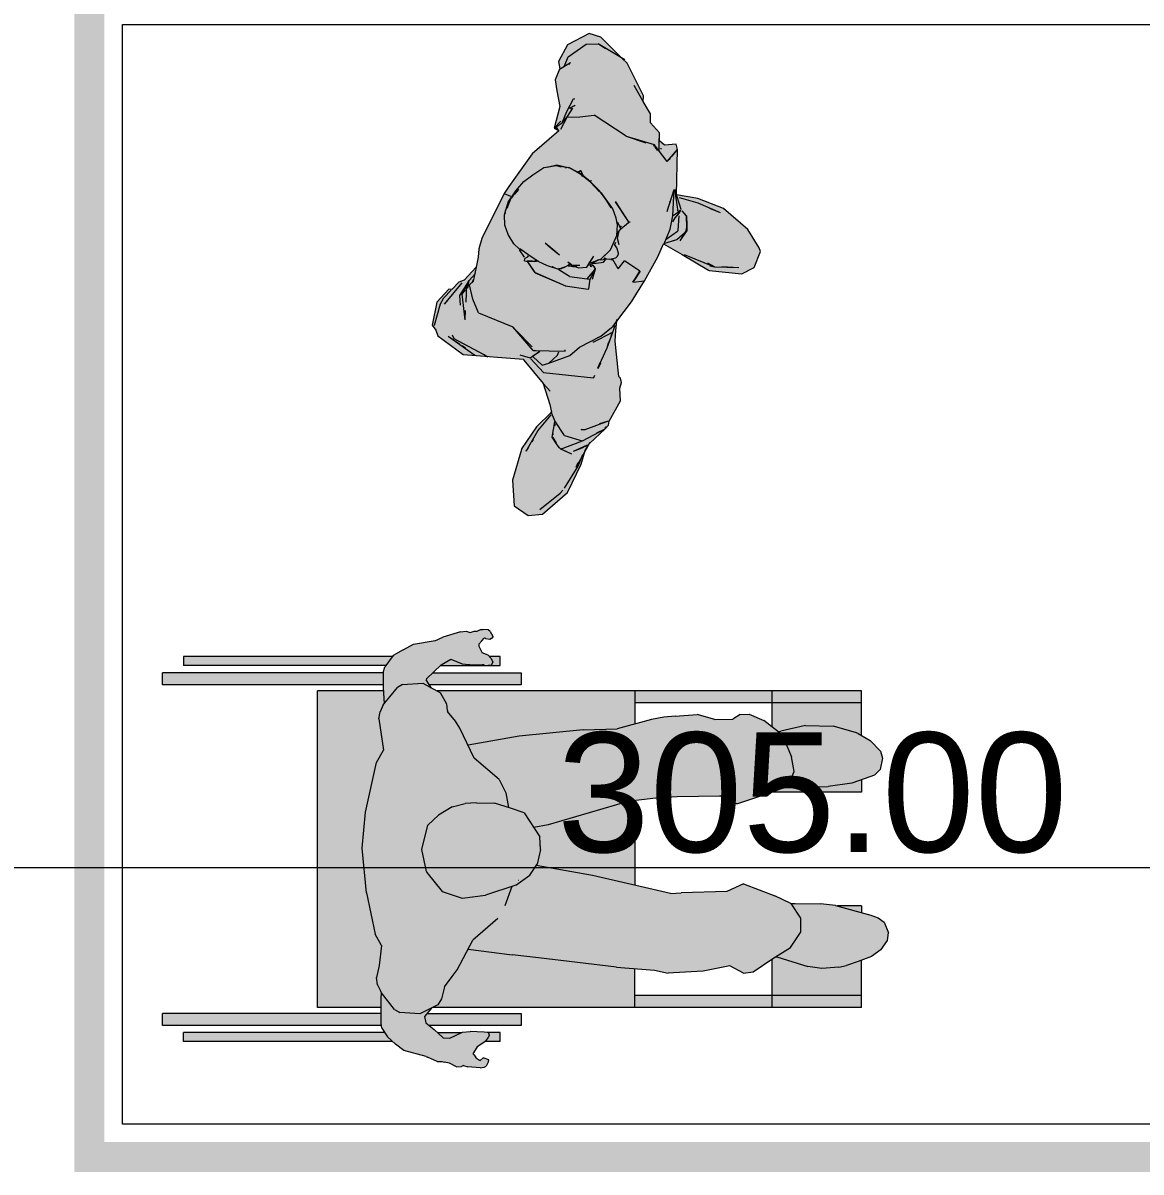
# Model space of a CAD drawing. Header units: millimetres. Extents: x 5493291 to 5652041, y -5155064 to -5098765.
# Drawn here: x 5557319 to 5559189, y -5117941 to -5116019 of the extents above; entities that cross this region are included whole.
import ezdxf

# ---------------------------------------------------------------- set-up
doc = ezdxf.new("R2010")
doc.units = ezdxf.units.MM
doc.header["$MEASUREMENT"] = 0
doc.layers.add('Drawing & Figure_Pen_No__1', color=7, linetype='Continuous', lineweight=13)
doc.layers.add('Drawing & Figure_Pen_No__62', color=7, linetype='Continuous', lineweight=13, true_color=0xaaaaaa)
doc.styles.add('GENERATED_STYLE_2', font='arial.ttf')

msp = doc.modelspace()

# ---------------------------------------------------------------- hatches: boundary and pattern name
at = {"layer": 'Drawing & Figure_Pen_No__1', "linetype": 'Continuous', "lineweight": 0, "true_color": 0x000000}
msp.add_hatch(color=18, dxfattribs=at).paths.add_polyline_path([(5557404.6, -5117941.4), (5559855, -5117941.4), (5559855, -5117741.4), (5559804.5, -5117741.4), (5559804.5, -5117891.4), (5557454.5, -5117891.4), (5557454.5, -5115991.3), (5559804.5, -5115991.3), (5559804.5, -5116141.3), (5559855, -5116141.3), (5559855, -5115941.3), (5557404.6, -5115941.3)])
at = {"layer": 'Drawing & Figure_Pen_No__1', "linetype": 'Continuous', "lineweight": 0, "true_color": 0xffffff}
for points in [[(5558156.1, -5116581.7), (5558156.7, -5116583.2), (5558188.7, -5116622.2), (5558200, -5116657.2), (5558203, -5116669.8), (5558177.5, -5116694.3), (5558152.5, -5116731.5), (5558152.5, -5116732.2), (5558137.7, -5116784), (5558140.6, -5116826.7), (5558163.8, -5116842.8), (5558187.6, -5116840.4), (5558229.7, -5116804.5), (5558252.3, -5116757.2), (5558259.4, -5116734.2), (5558266.6, -5116722.5), (5558292.7, -5116697.9), (5558298, -5116691.7), (5558299.2, -5116685.3), (5558318.2, -5116651.1), (5558317, -5116630), (5558320, -5116620.4), (5558318.2, -5116613.3), (5558315.3, -5116610.4), (5558311.7, -5116573.1), (5558309.3, -5116551), (5558310.5, -5116533.2), (5558312.3, -5116517.9), (5558312.3, -5116517.7), (5558336.7, -5116485.6), (5558358.6, -5116450.5), (5558380.6, -5116410.3), (5558390.1, -5116388.2), (5558421.6, -5116406.4), (5558465.6, -5116432.3), (5558466.7, -5116432.8), (5558521.4, -5116438.8), (5558542.2, -5116427.7), (5558552.3, -5116401.2), (5558550.5, -5116395.2), (5558531.5, -5116364.2), (5558490.5, -5116329.5), (5558447.7, -5116312.4), (5558412.1, -5116306.2), (5558413.9, -5116230.7), (5558411.5, -5116221.8), (5558391.9, -5116223), (5558383.6, -5116216.2), (5558383.6, -5116202.8), (5558368.7, -5116185.7), (5558368.7, -5116171), (5558356.3, -5116150), (5558356.8, -5116140.6), (5558329.5, -5116086.3), (5558321.2, -5116078.2), (5558285.6, -5116042.3), (5558266, -5116036.2), (5558229.7, -5116055.6), (5558214.3, -5116083.1), (5558216.7, -5116095.8), (5558216.1, -5116096), (5558208.9, -5116113.9), (5558211.9, -5116132.3), (5558216.7, -5116158.6), (5558207.2, -5116195), (5558214.9, -5116199.4), (5558170.3, -5116238.1), (5558131.7, -5116292.4), (5558123.4, -5116304.2), (5558086, -5116379.7), (5558081.2, -5116396.8), (5558080, -5116410.4), (5558076.5, -5116427.6), (5558056.9, -5116449.4), (5558048, -5116452.4), (5558036.1, -5116464.5), (5558031.3, -5116464.3), (5558011.1, -5116486.2), (5558003.4, -5116524.2), (5558009.3, -5116532.9), (5558012.9, -5116542.4), (5558055.1, -5116573.4), (5558055.1, -5116573.5), (5558156.1, -5116581.6)], [(5558062.8, -5117765.6), (5558083.6, -5117767.3), (5558090.1, -5117766.2), (5558093.7, -5117764.1), (5558097.3, -5117756.4), (5558097.9, -5117753.9), (5558088.4, -5117750.5), (5558083.6, -5117754.8), (5558082.4, -5117754.4), (5558077.1, -5117750.8), (5558074.1, -5117745.6), (5558072.3, -5117744.5), (5558072.3, -5117742.1), (5558078.3, -5117731.9), (5558093.1, -5117722.3), (5558096.7, -5117716.9), (5558098.5, -5117712.3), (5558097.3, -5117708.5), (5558095.5, -5117707.7), (5558090.1, -5117707.5), (5558067, -5117706.2), (5558053.9, -5117707.3), (5558032.5, -5117717.2), (5558021.8, -5117716.7), (5558006.4, -5117703.1), (5557992.7, -5117691.6), (5557990.3, -5117681.3), (5558002.2, -5117667), (5558012.9, -5117661.4), (5558018.9, -5117651.5), (5558023.6, -5117631.6), (5558036.7, -5117614), (5558045, -5117603), (5558063.4, -5117568.6), (5558137.1, -5117577.9), (5558181, -5117582.8), (5558311.7, -5117598.8), (5558375.3, -5117603.9), (5558397.8, -5117608.6), (5558406.7, -5117608.2), (5558456.6, -5117605.1), (5558501.2, -5117596.3), (5558523.8, -5117608.7), (5558540.4, -5117606.7), (5558573.1, -5117584.4), (5558578.4, -5117581.4), (5558579.6, -5117581.5), (5558631.9, -5117597.8), (5558655, -5117601), (5558683.6, -5117598.6), (5558696.6, -5117596.1), (5558716.2, -5117589.3), (5558738.2, -5117580.7), (5558754.2, -5117568.9), (5558764.9, -5117553.8), (5558766.7, -5117541.3), (5558759.6, -5117523.4), (5558749.5, -5117515.9), (5558737, -5117511.4), (5558678.2, -5117495.4), (5558652.7, -5117492.6), (5558610.5, -5117491.9), (5558603.4, -5117492.2), (5558576.6, -5117479.1), (5558523.8, -5117459), (5558496.4, -5117472.3), (5558419.8, -5117474), (5558402, -5117475.5), (5558271.3, -5117445.2), (5558176.9, -5117428.5), (5558178, -5117426.3), (5558184.6, -5117401.7), (5558183.4, -5117380.5), (5558173.3, -5117364.8), (5558197.1, -5117360.6), (5558334.3, -5117320.2), (5558377.6, -5117315.4), (5558413.3, -5117313.1), (5558484, -5117312.1), (5558513.1, -5117325.1), (5558564.8, -5117308.1), (5558598, -5117295.9), (5558598, -5117295.3), (5558618.8, -5117297.4), (5558665.7, -5117296.5), (5558705.5, -5117290.6), (5558735.2, -5117280.1), (5558743, -5117277.2), (5558752.5, -5117268.1), (5558756.6, -5117249.1), (5558753.1, -5117237.3), (5558735.8, -5117219.2), (5558716.2, -5117207.7), (5558711.5, -5117206), (5558674.1, -5117195.6), (5558627.7, -5117194.3), (5558586.7, -5117203.9), (5558581.4, -5117204.5), (5558558.2, -5117186.1), (5558533.3, -5117175.2), (5558518.4, -5117176), (5558506.5, -5117183.9), (5558476.2, -5117184.1), (5558446.5, -5117176), (5558409.7, -5117178.6), (5558390.7, -5117180.6), (5558369.9, -5117184.5), (5558312.9, -5117199.7), (5558255.9, -5117201.7), (5558148.9, -5117211.9), (5558063.4, -5117227.3), (5558049.7, -5117198.8), (5558042, -5117187.3), (5558029, -5117171.1), (5558029, -5117169.1), (5558027.8, -5117158.4), (5558017.1, -5117139.7), (5558002.2, -5117131.7), (5557993.3, -5117118.1), (5557993.9, -5117116.1), (5558018.3, -5117092.5), (5558034.3, -5117083.2), (5558034.3, -5117083.2), (5558053.3, -5117091.3), (5558070.5, -5117093), (5558087.2, -5117092.8), (5558089.5, -5117092.7), (5558091.3, -5117094.1), (5558102.6, -5117093), (5558104.4, -5117087.8), (5558101.4, -5117081.4), (5558096.7, -5117076.6), (5558086.6, -5117072.5), (5558081.2, -5117061.7), (5558081.2, -5117058.3), (5558081.2, -5117058.3), (5558086, -5117052.4), (5558090.1, -5117047.9), (5558090.7, -5117048.1), (5558091.3, -5117047.8), (5558092.5, -5117048.9), (5558099.6, -5117050.1), (5558105, -5117046.7), (5558104.4, -5117044.7), (5558100.2, -5117036.9), (5558096.7, -5117034.4), (5558087.8, -5117033.7), (5558084.2, -5117033.6), (5558078.3, -5117036.6), (5558073.5, -5117036.3), (5558067, -5117038.4), (5558067, -5117038.4), (5558059.8, -5117036.6), (5558050.3, -5117037.7), (5558021.2, -5117046.4), (5558007.6, -5117052.4), (5557971.9, -5117058.3), (5557954.7, -5117067.8), (5557938.1, -5117077.2), (5557923.8, -5117096.2), (5557921.4, -5117106), (5557921.4, -5117130.5), (5557922.6, -5117158.3), (5557921.4, -5117159.9), (5557916.1, -5117171.4), (5557913.7, -5117183.4), (5557922, -5117235.7), (5557910.1, -5117256.1), (5557891.7, -5117339.3), (5557885.8, -5117399.3), (5557893.5, -5117474.1), (5557907.8, -5117543.2), (5557918.5, -5117562.4), (5557914.3, -5117595.9), (5557910.1, -5117616), (5557911.9, -5117628), (5557917.3, -5117639.6), (5557918.5, -5117641.4), (5557917.9, -5117651.2), (5557917.9, -5117693), (5557919.1, -5117700.8), (5557928.6, -5117715.4), (5557941.6, -5117727.2), (5557955.9, -5117737.8), (5557993.3, -5117748.2), (5557995.1, -5117749.4), (5558011.7, -5117756.3), (5558019.4, -5117756.6), (5558023, -5117757.6), (5558031.9, -5117759.2), (5558043.8, -5117765.6), (5558052.1, -5117764.6), (5558055.7, -5117763.3)], [(5557587, -5117094.1), (5558116.9, -5117094.1), (5558116.9, -5117079.1), (5557587, -5117079.1)], [(5558151.9, -5117126.1), (5558151.9, -5117106.1), (5557552, -5117106.1), (5557552, -5117126.1)], [(5557811.5, -5117666.1), (5558342, -5117666.1), (5558342, -5117136.1), (5557811.5, -5117136.1)], [(5558342, -5117156.1), (5558571.9, -5117156.1), (5558571.9, -5117136.1), (5558342, -5117136.1)], [(5558721.6, -5117136.1), (5558571.9, -5117136.1), (5558571.9, -5117306.1), (5558721.6, -5117306.1)], [(5558721.6, -5117496.1), (5558571.9, -5117496.1), (5558571.9, -5117666.1), (5558721.6, -5117666.1)], [(5558571.9, -5117666.1), (5558571.9, -5117646.1), (5558342, -5117646.1), (5558342, -5117666.1)], [(5558151.9, -5117696.1), (5558151.9, -5117676.1), (5557552, -5117676.1), (5557552, -5117696.1)], [(5557587, -5117723.1), (5558116.9, -5117723.1), (5558116.9, -5117708.1), (5557587, -5117708.1)]]:
    msp.add_hatch(color=7, dxfattribs=at).paths.add_polyline_path(points)

# ---------------------------------------------------------------- linework, layer by layer
at = {"layer": 'Drawing & Figure_Pen_No__1', "color": 7, "linetype": 'Continuous', "lineweight": 13}
for points in [[(5557484.8, -5117861.4), (5557484.8, -5116021.3)], [(5557484.8, -5116021.3), (5559634.6, -5116021.3)], [(5557104.7, -5117432.1), (5560154.9, -5117432.1)], [(5559634.6, -5117861.4), (5557484.8, -5117861.4)]]:
    msp.add_lwpolyline(points, dxfattribs=at)
at = {"layer": 'Drawing & Figure_Pen_No__62', "color": 253, "linetype": 'Continuous', "lineweight": 13, "true_color": 0xaaaaaa}
for points in [[(5558266, -5116036.2), (5558229.7, -5116055.6)], [(5558285.6, -5116042.3), (5558266, -5116036.2)], [(5558229.7, -5116055.6), (5558214.3, -5116083.1)], [(5558230.9, -5116075.6), (5558260.6, -5116054.5)], [(5558260.6, -5116054.5), (5558280.8, -5116053.8)], [(5558325.4, -5116080.6), (5558280.8, -5116053.8)], [(5558293.3, -5116062.3), (5558280.8, -5116053.8)], [(5558321.2, -5116078.2), (5558285.6, -5116042.3)], [(5558286.2, -5116043), (5558285.6, -5116042.3)], [(5558224.4, -5116090.4), (5558230.9, -5116075.6)], [(5558329.5, -5116086.3), (5558321.2, -5116078.2)], [(5558216.1, -5116096), (5558208.9, -5116113.9)], [(5558214.3, -5116083.1), (5558216.7, -5116095.8)], [(5558216.1, -5116096), (5558234.5, -5116085)], [(5558216.7, -5116095.8), (5558216.1, -5116096)], [(5558232.1, -5116088.2), (5558234.5, -5116085)], [(5558356.8, -5116140.6), (5558329.5, -5116086.3)], [(5558208.9, -5116113.9), (5558211.9, -5116132.3)], [(5558211.9, -5116132.3), (5558216.7, -5116158.6)], [(5558356.3, -5116150), (5558341.4, -5116123.7)], [(5558228.5, -5116167.1), (5558239.8, -5116145.7)], [(5558241.6, -5116146.5), (5558239.8, -5116145.7)], [(5558356.3, -5116150), (5558356.8, -5116140.6)], [(5558368.7, -5116171), (5558356.3, -5116150)], [(5558216.7, -5116158.6), (5558207.2, -5116195)], [(5558220.8, -5116185.8), (5558228.5, -5116167.1)], [(5558229.7, -5116175.2), (5558238.6, -5116161.5)], [(5558232.7, -5116161.5), (5558242.2, -5116156.4)], [(5558234.5, -5116162.7), (5558235.7, -5116160.8)], [(5558241, -5116158), (5558242.2, -5116156.4)], [(5558250.5, -5116175.6), (5558274.3, -5116172.9)], [(5558327.7, -5116208), (5558274.3, -5116172.9)], [(5558368.7, -5116185.7), (5558368.7, -5116171)], [(5558207.2, -5116195), (5558218.4, -5116183.1)], [(5558207.2, -5116195), (5558220.8, -5116185.8)], [(5558211.9, -5116195.1), (5558212.5, -5116193)], [(5558211.9, -5116195.1), (5558212.5, -5116193.1)], [(5558218.4, -5116196.4), (5558229.1, -5116176.4)], [(5558220.8, -5116185.8), (5558229.7, -5116175.2)], [(5558220.8, -5116185.8), (5558222.6, -5116183)], [(5558229.1, -5116176.4), (5558250.5, -5116175.6)], [(5558383.6, -5116202.8), (5558368.7, -5116185.7)], [(5558214.9, -5116199.4), (5558170.3, -5116238)], [(5558207.2, -5116195), (5558214.9, -5116199.4)], [(5558207.2, -5116195), (5558211.9, -5116195.1)], [(5558214.9, -5116198.9), (5558211.9, -5116195.1)], [(5558327.7, -5116208), (5558374.7, -5116221.9)], [(5558327.7, -5116208), (5558360.4, -5116219.3)], [(5558383, -5116233.1), (5558383, -5116212.1)], [(5558383.6, -5116216.2), (5558383.6, -5116202.8)], [(5558372.9, -5116223.6), (5558377, -5116225)], [(5558396.6, -5116250.8), (5558374.7, -5116221.9)], [(5558378.2, -5116229.9), (5558374.7, -5116221.9)], [(5558377, -5116225), (5558374.7, -5116221.9)], [(5558380, -5116232.8), (5558377, -5116225)], [(5558377, -5116227.5), (5558377, -5116225)], [(5558383, -5116232), (5558383, -5116229.8)], [(5558391.9, -5116223), (5558383.6, -5116216.2)], [(5558387.1, -5116230.1), (5558385.4, -5116229)], [(5558411.5, -5116221.8), (5558391.9, -5116223)], [(5558396.6, -5116250.8), (5558413.9, -5116230.6)], [(5558405, -5116241.7), (5558413.9, -5116230.6)], [(5558413.9, -5116230.7), (5558411.5, -5116221.8)], [(5558412.1, -5116306.2), (5558413.9, -5116230.7)], [(5558170.3, -5116238), (5558131.7, -5116292.4)], [(5558399.6, -5116248), (5558402, -5116244.9)], [(5558171.5, -5116272.8), (5558189.9, -5116260.7)], [(5558189.9, -5116260.7), (5558210.1, -5116257.1)], [(5558194.7, -5116260.2), (5558210.7, -5116257.1)], [(5558195.3, -5116260), (5558211.9, -5116256.2)], [(5558210.1, -5116257.1), (5558210.7, -5116257.1)], [(5558210.7, -5116257.1), (5558232.1, -5116260.9)], [(5558210.7, -5116257.1), (5558219, -5116259.3)], [(5558211.9, -5116256.2), (5558232.7, -5116261.2)], [(5558225.6, -5116260.8), (5558227.4, -5116261.3)], [(5558250.5, -5116271.3), (5558232.1, -5116260.9)], [(5558251.7, -5116271.1), (5558232.7, -5116261.2)], [(5558248.1, -5116268.6), (5558251.7, -5116265.5)], [(5558248.1, -5116268.6), (5558250.5, -5116266.3)], [(5558248.1, -5116268), (5558250.5, -5116266.3)], [(5558248.1, -5116268.6), (5558248.1, -5116268)], [(5558252.9, -5116267.8), (5558250.5, -5116266.3)], [(5558253.5, -5116269.1), (5558250.5, -5116266.3)], [(5558253.5, -5116269.1), (5558251.7, -5116265.5)], [(5558255.9, -5116274.4), (5558252.9, -5116267.8)], [(5558255.9, -5116274.1), (5558253.5, -5116269.1)], [(5558256.5, -5116274.3), (5558253.5, -5116269.1)], [(5558143, -5116299.5), (5558156.7, -5116284)], [(5558156.7, -5116284), (5558171.5, -5116272.8)], [(5558268.3, -5116285.2), (5558250.5, -5116271.3)], [(5558268.3, -5116284.6), (5558251.7, -5116271.1)], [(5558254.7, -5116275.8), (5558253.5, -5116274.6)], [(5558257.6, -5116276.3), (5558256.5, -5116274.3)], [(5558268.3, -5116285.2), (5558260, -5116279.3)], [(5558283.2, -5116299.4), (5558268.3, -5116284.6)], [(5558285, -5116302.6), (5558268.3, -5116285.2)], [(5558282.6, -5116300.7), (5558268.3, -5116285.2)], [(5558269.5, -5116283), (5558268.9, -5116282.8)], [(5558123.4, -5116304.2), (5558086, -5116379.7)], [(5558131.7, -5116292.4), (5558123.4, -5116304.2)], [(5558123.4, -5116304.2), (5558134.1, -5116308.6)], [(5558130.5, -5116318.4), (5558143, -5116299.5)], [(5558135.3, -5116311.6), (5558148.3, -5116297.2)], [(5558135.9, -5116311.8), (5558138.8, -5116308.6)], [(5558141.2, -5116305.3), (5558148.3, -5116297.2)], [(5558294.5, -5116314.7), (5558283.2, -5116299.4)], [(5558286.8, -5116304.4), (5558285, -5116302.6)], [(5558298.6, -5116320.1), (5558286.8, -5116304.4)], [(5558396.1, -5116334.4), (5558407.9, -5116297.5)], [(5558405.6, -5116341.5), (5558407.9, -5116297.5)], [(5558419.8, -5116331.1), (5558409.1, -5116297.7)], [(5558414.5, -5116334), (5558409.7, -5116300.7)], [(5558447.7, -5116312.4), (5558412.1, -5116306.2)], [(5558124, -5116339.7), (5558130.5, -5116318.4)], [(5558126.4, -5116331.7), (5558135.3, -5116311.6)], [(5558128.7, -5116328.5), (5558135.3, -5116311.6)], [(5558130.5, -5116318.4), (5558135.3, -5116311.6)], [(5558130.5, -5116318.4), (5558132.9, -5116315.2)], [(5558302.8, -5116328.2), (5558294.5, -5116314.7)], [(5558305.2, -5116329.9), (5558298.6, -5116320.1)], [(5558331.9, -5116351), (5558309.9, -5116318.2)], [(5558310.5, -5116318.2), (5558309.9, -5116318.2)], [(5558331.9, -5116351.1), (5558310.5, -5116318.2)], [(5558396.1, -5116334.4), (5558399, -5116324.5)], [(5558400.8, -5116318.7), (5558401.4, -5116316.7)], [(5558416.3, -5116310.9), (5558447.7, -5116319.8)], [(5558490.5, -5116329.5), (5558447.7, -5116312.4)], [(5558447.7, -5116319.8), (5558485.2, -5116336.1)], [(5558124, -5116339.7), (5558126.4, -5116331.7)], [(5558124, -5116339.7), (5558125.8, -5116336)], [(5558124.6, -5116357.1), (5558124, -5116339.7)], [(5558311.1, -5116345.6), (5558305.2, -5116329.9)], [(5558313.5, -5116356.7), (5558311.1, -5116345.6)], [(5558401.4, -5116363.6), (5558405.6, -5116341.5)], [(5558405.6, -5116341.6), (5558406.7, -5116339.8)], [(5558405.6, -5116351.6), (5558409.7, -5116344.9)], [(5558406.7, -5116340.5), (5558414.5, -5116335.1)], [(5558409.7, -5116344.9), (5558416.8, -5116336.3)], [(5558414.5, -5116334), (5558413.9, -5116331.4)], [(5558414.5, -5116335.1), (5558418, -5116332.3)], [(5558414.5, -5116365.9), (5558416.3, -5116341.5)], [(5558416.8, -5116336.3), (5558419.2, -5116332.3)], [(5558419.2, -5116332.3), (5558419.8, -5116331.1)], [(5558429.3, -5116341.8), (5558421.6, -5116333.3)], [(5558428.7, -5116342.2), (5558425.8, -5116339.1)], [(5558429.3, -5116360.7), (5558428.7, -5116342.2)], [(5558429.9, -5116357.4), (5558429.3, -5116341.8)], [(5558429.3, -5116360.7), (5558429.3, -5116341.8)], [(5558429.3, -5116361), (5558429.3, -5116341.8)], [(5558467.3, -5116328.8), (5558485.2, -5116336.1)], [(5558531.5, -5116364.2), (5558490.5, -5116329.5)], [(5558130.5, -5116373), (5558124.6, -5116357.1)], [(5558312.3, -5116374.4), (5558313.5, -5116356.7)], [(5558312.9, -5116371.8), (5558318.8, -5116363)], [(5558317, -5116359.1), (5558313.5, -5116352.3)], [(5558318.8, -5116363), (5558317, -5116359.1)], [(5558317.6, -5116361.4), (5558320, -5116358.3)], [(5558318.8, -5116363), (5558331.9, -5116352.6)], [(5558331.9, -5116352.6), (5558331.9, -5116351)], [(5558331.9, -5116352.6), (5558331.9, -5116351.1)], [(5558331.9, -5116352.6), (5558334.3, -5116351.4)], [(5558331.9, -5116351.6), (5558334.3, -5116351.4)], [(5558391.3, -5116388.5), (5558401.4, -5116363.6)], [(5558394.9, -5116380.3), (5558413.9, -5116366.9)], [(5558412.7, -5116381.2), (5558429.9, -5116365.9)], [(5558412.7, -5116381.2), (5558429.9, -5116366)], [(5558413.9, -5116366.9), (5558414.5, -5116365.9)], [(5558418, -5116383.2), (5558429.9, -5116365.9)], [(5558427.5, -5116367.8), (5558429.3, -5116361)], [(5558429.9, -5116363.6), (5558429.9, -5116357.4)], [(5558429.9, -5116364.1), (5558429.9, -5116363.6)], [(5558429.9, -5116366), (5558429.9, -5116364.1)], [(5558550.5, -5116395.2), (5558531.5, -5116364.2)], [(5558086, -5116379.7), (5558081.2, -5116396.8)], [(5558140, -5116388.3), (5558130.5, -5116373)], [(5558301.6, -5116398.2), (5558312.3, -5116374.4)], [(5558308.7, -5116389.5), (5558310.5, -5116385.8)], [(5558313.5, -5116379.4), (5558315.3, -5116369.1)], [(5558313.5, -5116379.2), (5558315.3, -5116369.1)], [(5558313.5, -5116379.4), (5558315.3, -5116369.3)], [(5558315.9, -5116390), (5558313.5, -5116379.2)], [(5558315.9, -5116390), (5558313.5, -5116379.5)], [(5558390.7, -5116388), (5558412.7, -5116381.2)], [(5558406.7, -5116382.8), (5558412.7, -5116381.2)], [(5558406.7, -5116382.8), (5558412.7, -5116381.2)], [(5558407.3, -5116382.5), (5558412.7, -5116381.2)], [(5558418, -5116383.2), (5558427.5, -5116367.8)], [(5558081.2, -5116396.8), (5558080, -5116410.4)], [(5558149.5, -5116397.1), (5558140, -5116388.3)], [(5558156.7, -5116401.2), (5558149.5, -5116397.1)], [(5558157.9, -5116410.6), (5558149.5, -5116398.6)], [(5558157.9, -5116410.5), (5558149.5, -5116398.6)], [(5558156.7, -5116401.2), (5558150.1, -5116397)], [(5558167.4, -5116408.9), (5558150.1, -5116397)], [(5558203, -5116396.7), (5558192.3, -5116387.3)], [(5558204.8, -5116398.1), (5558192.3, -5116387.3)], [(5558216.1, -5116407.3), (5558203, -5116396.7)], [(5558216.1, -5116407.3), (5558204.8, -5116398.1)], [(5558285.6, -5116413.8), (5558301.6, -5116398.2)], [(5558308.7, -5116390.3), (5558307.5, -5116388.7)], [(5558312.3, -5116395.2), (5558308.7, -5116390.3)], [(5558314.7, -5116404), (5558312.3, -5116395.2)], [(5558313.5, -5116408.9), (5558314.7, -5116405)], [(5558314.7, -5116405), (5558314.7, -5116404)], [(5558380.6, -5116410.3), (5558390.1, -5116388.2)], [(5558390.1, -5116388.2), (5558421.6, -5116406.4)], [(5558542.2, -5116427.7), (5558552.3, -5116401.2)], [(5558552.3, -5116401.2), (5558550.5, -5116395.2)], [(5558080, -5116410.4), (5558076.5, -5116427.6)], [(5558157.9, -5116416.7), (5558158.4, -5116413.2)], [(5558157.9, -5116416.7), (5558160.2, -5116417.6)], [(5558158.4, -5116413.2), (5558159, -5116412.3)], [(5558159, -5116412.3), (5558163.2, -5116410.3)], [(5558160.2, -5116417.6), (5558170.3, -5116417.4)], [(5558162, -5116416.9), (5558170.9, -5116416.6)], [(5558162, -5116416.9), (5558168, -5116416.9)], [(5558163.2, -5116410.3), (5558164.4, -5116408.4)], [(5558175.7, -5116436.6), (5558163.2, -5116418.6)], [(5558175.7, -5116436.4), (5558165, -5116420.5)], [(5558179.8, -5116417.4), (5558167.4, -5116408.9)], [(5558168, -5116416.9), (5558175.1, -5116418.1)], [(5558170.3, -5116417.4), (5558178, -5116416.4)], [(5558175.1, -5116418.1), (5558181, -5116416.8)], [(5558175.7, -5116416.4), (5558178, -5116416.4)], [(5558179.8, -5116417.4), (5558195.3, -5116424.7)], [(5558195.3, -5116424.7), (5558214.3, -5116430.8)], [(5558225.6, -5116426.9), (5558232.1, -5116423.5)], [(5558229.7, -5116424.5), (5558238.6, -5116426.4)], [(5558237.5, -5116424.9), (5558230.3, -5116418.9)], [(5558236.3, -5116423.7), (5558230.3, -5116418.9)], [(5558231.5, -5116424.2), (5558233.9, -5116424.5)], [(5558232.1, -5116423.5), (5558233.3, -5116421.5)], [(5558236.3, -5116423.7), (5558233.3, -5116421.5)], [(5558236.3, -5116423.7), (5558250.5, -5116424.3)], [(5558236.3, -5116423.7), (5558248.1, -5116428.4)], [(5558237.5, -5116424.9), (5558250.5, -5116424.3)], [(5558261.8, -5116427.4), (5558270.7, -5116413.3)], [(5558264.2, -5116423.9), (5558267.2, -5116423.4)], [(5558266, -5116420.9), (5558273.7, -5116409)], [(5558266, -5116420.9), (5558285.6, -5116413.8)], [(5558267.2, -5116423.4), (5558281.4, -5116414.8)], [(5558268.9, -5116427.1), (5558271.9, -5116423.7)], [(5558270.7, -5116413.3), (5558273.7, -5116409)], [(5558271.9, -5116421.4), (5558277.3, -5116420.7)], [(5558276.7, -5116430.1), (5558272.5, -5116424)], [(5558277.3, -5116420.7), (5558289.7, -5116419.3)], [(5558284.4, -5116415.3), (5558289.7, -5116414.8)], [(5558287.9, -5116411.1), (5558293.3, -5116406.6)], [(5558289.7, -5116414.8), (5558294.5, -5116412.6)], [(5558289.7, -5116419.3), (5558293.9, -5116414.3)], [(5558290.3, -5116411.6), (5558295.1, -5116413.2)], [(5558295.1, -5116413.2), (5558300.4, -5116413.8)], [(5558300.4, -5116413.8), (5558309.9, -5116412)], [(5558302.2, -5116414.6), (5558304.6, -5116414.5)], [(5558304.6, -5116414.5), (5558305.2, -5116414.3)], [(5558314.1, -5116430.4), (5558305.2, -5116414.3)], [(5558309.9, -5116412), (5558310.5, -5116411.6)], [(5558310.5, -5116411.6), (5558313.5, -5116408.9)], [(5558314.1, -5116430.4), (5558324.8, -5116416.8)], [(5558350.9, -5116434.3), (5558324.8, -5116416.8)], [(5558358.6, -5116450.5), (5558380.6, -5116410.3)], [(5558421.6, -5116406.4), (5558465.6, -5116432.3)], [(5558424.6, -5116406.4), (5558475.7, -5116426.6)], [(5558475.7, -5116426.6), (5558464.4, -5116420.5)], [(5558076.5, -5116427.6), (5558056.9, -5116449.4)], [(5558065.2, -5116449.9), (5558075.9, -5116438)], [(5558072.3, -5116450.9), (5558077.1, -5116427.4)], [(5558175.7, -5116436.4), (5558226.2, -5116458.5)], [(5558175.7, -5116436.6), (5558226.2, -5116458.5)], [(5558203.6, -5116426.4), (5558209.5, -5116428.8)], [(5558204.2, -5116426.3), (5558209.5, -5116428.8)], [(5558214.3, -5116430.8), (5558225.6, -5116426.9)], [(5558214.3, -5116430.8), (5558222, -5116428)], [(5558214.3, -5116429.1), (5558219.6, -5116429.4)], [(5558214.3, -5116429.4), (5558219.6, -5116429.4)], [(5558214.3, -5116430.8), (5558219.6, -5116429.4)], [(5558232.7, -5116443), (5558214.9, -5116431.6)], [(5558219.6, -5116429.4), (5558220.2, -5116429.2)], [(5558220.2, -5116429.2), (5558225, -5116427.5)], [(5558222, -5116428), (5558224.4, -5116426.6)], [(5558230.9, -5116424.9), (5558233.3, -5116425.2)], [(5558232.7, -5116443), (5558262.4, -5116446.8)], [(5558238.6, -5116426.4), (5558245.2, -5116426.5)], [(5558248.1, -5116428.4), (5558261.8, -5116427.4)], [(5558262.4, -5116446.8), (5558273.7, -5116434.1)], [(5558262.4, -5116446.8), (5558270.7, -5116436.7)], [(5558267.7, -5116447.6), (5558276.7, -5116430.1)], [(5558268.9, -5116427.1), (5558268.9, -5116424.8)], [(5558271.3, -5116447.4), (5558276.7, -5116430.1)], [(5558271.3, -5116447.4), (5558274.3, -5116437.2)], [(5558273.7, -5116433.4), (5558276.7, -5116430.1)], [(5558273.7, -5116434.1), (5558276.7, -5116430.1)], [(5558276.7, -5116430.1), (5558276.7, -5116429)], [(5558339, -5116452.7), (5558351.5, -5116434.1)], [(5558341.4, -5116450), (5558351.5, -5116434.1)], [(5558341.4, -5116449.7), (5558350.9, -5116434.3)], [(5558465.6, -5116432.3), (5558466.7, -5116432.8)], [(5558466.7, -5116432.8), (5558521.4, -5116438.8)], [(5558467.9, -5116424.9), (5558475.7, -5116426.6)], [(5558467.9, -5116424.9), (5558472.7, -5116425.2)], [(5558475.7, -5116426.6), (5558516, -5116428)], [(5558488.1, -5116426.2), (5558516, -5116428)], [(5558521.4, -5116438.8), (5558542.2, -5116427.7)], [(5558023.6, -5116489.3), (5558053.3, -5116453.7)], [(5558048, -5116452.4), (5558036.1, -5116464.5)], [(5558056.9, -5116449.4), (5558048, -5116452.4)], [(5558049.7, -5116475), (5558061, -5116456.5)], [(5558053.3, -5116472.7), (5558061, -5116456.5)], [(5558059.8, -5116486), (5558061, -5116456.5)], [(5558059.8, -5116467.5), (5558061, -5116456.5)], [(5558059.8, -5116460.6), (5558061, -5116456.5)], [(5558061, -5116456.5), (5558065.2, -5116449.9)], [(5558061, -5116460.5), (5558062.2, -5116458.7)], [(5558062.2, -5116458.7), (5558065.8, -5116457.1)], [(5558062.8, -5116457.8), (5558065.2, -5116449.9)], [(5558062.8, -5116462.4), (5558065.2, -5116449.9)], [(5558065.8, -5116457.1), (5558072.3, -5116450.9)], [(5558071.1, -5116480.8), (5558065.8, -5116457.1)], [(5558069.9, -5116453.3), (5558072.3, -5116447.8)], [(5558225.6, -5116458.5), (5558264.2, -5116464.3)], [(5558225.6, -5116458.5), (5558264.2, -5116464.2)], [(5558262.4, -5116446.8), (5558267.7, -5116447.6)], [(5558265.4, -5116463.7), (5558267.7, -5116447.6)], [(5558265.4, -5116463.5), (5558267.7, -5116447.6)], [(5558336.7, -5116485.6), (5558358.6, -5116450.5)], [(5558339, -5116452.7), (5558341.4, -5116450)], [(5558339, -5116452.7), (5558358.6, -5116450.5)], [(5558341.4, -5116450), (5558341.4, -5116449.7)], [(5558031.3, -5116464.3), (5558011.1, -5116486.2)], [(5558017.1, -5116488.5), (5558022.4, -5116478.9)], [(5558022.4, -5116478.9), (5558034.9, -5116465.7)], [(5558023.6, -5116489.3), (5558030.7, -5116481.3)], [(5558036.1, -5116464.5), (5558031.3, -5116464.3)], [(5558050.3, -5116491.2), (5558049.7, -5116475)], [(5558053.3, -5116472.7), (5558058.1, -5116465.7)], [(5558058.1, -5116515.5), (5558053.3, -5116472.7)], [(5558080.6, -5116503.6), (5558071.1, -5116480.8)], [(5558264.2, -5116464.2), (5558265.4, -5116463.5)], [(5558264.2, -5116464.3), (5558265.4, -5116463.7)], [(5558011.1, -5116486.2), (5558003.4, -5116524.2)], [(5558007, -5116524.7), (5558017.1, -5116488.5)], [(5558058.1, -5116515.5), (5558059.2, -5116499.7)], [(5558312.3, -5116517.7), (5558336.7, -5116485.6)], [(5558080.6, -5116503.6), (5558138.2, -5116527.4)], [(5558305.8, -5116526), (5558312.3, -5116517.7)], [(5558309.9, -5116522), (5558312.3, -5116516.3)], [(5558310.5, -5116520.3), (5558312.9, -5116514.4)], [(5558310.5, -5116522.1), (5558312.3, -5116516.3)], [(5558310.5, -5116533.2), (5558312.3, -5116517.9)], [(5558312.3, -5116516.3), (5558312.9, -5116514.3)], [(5558312.3, -5116517.9), (5558312.3, -5116517.7)], [(5558003.4, -5116524.2), (5558009.3, -5116532.9)], [(5558007, -5116524.8), (5558007, -5116524.7)], [(5558009.3, -5116532.9), (5558012.9, -5116542.4)], [(5558172.1, -5116567.1), (5558138.2, -5116527.4)], [(5558143, -5116533), (5558138.2, -5116527.4)], [(5558170.3, -5116560.6), (5558143, -5116533)], [(5558273.7, -5116552.2), (5558304.6, -5116536.7)], [(5558285.6, -5116543), (5558305.8, -5116526)], [(5558295.7, -5116562.3), (5558305.2, -5116535.9)], [(5558301.6, -5116537.5), (5558304.6, -5116536.7)], [(5558302.8, -5116543.1), (5558304, -5116539.3)], [(5558305.2, -5116535.9), (5558309.3, -5116524.2)], [(5558308.1, -5116527.8), (5558308.7, -5116525.9)], [(5558309.3, -5116551), (5558310.5, -5116533.2)], [(5558012.9, -5116542.4), (5558055.1, -5116573.4)], [(5558074.7, -5116575.4), (5558030.1, -5116543.5)], [(5558049.7, -5116556.7), (5558030.1, -5116543.5)], [(5558040.2, -5116547.5), (5558037.3, -5116541.1)], [(5558088.9, -5116573.6), (5558040.2, -5116547.5)], [(5558058.7, -5116562.7), (5558053.3, -5116559.2)], [(5558249.9, -5116561.4), (5558285.6, -5116543)], [(5558271.9, -5116552.5), (5558273.7, -5116552.2)], [(5558280.2, -5116545), (5558285.6, -5116543)], [(5558295.7, -5116562.3), (5558299.8, -5116550.8)], [(5558295.7, -5116562.3), (5558298, -5116554.1)], [(5558311.7, -5116573.1), (5558309.3, -5116551)], [(5558055.1, -5116573.4), (5558055.1, -5116573.5)], [(5558055.1, -5116573.5), (5558156.1, -5116581.6)], [(5558096.1, -5116577.8), (5558088.9, -5116573.6)], [(5558150.1, -5116574.2), (5558167.4, -5116579)], [(5558167.4, -5116579), (5558182.8, -5116568.5)], [(5558171.5, -5116575.5), (5558183.4, -5116567.8)], [(5558171.5, -5116575.5), (5558181.6, -5116568.8)], [(5558172.1, -5116567.1), (5558174.5, -5116566)], [(5558172.1, -5116567.1), (5558176.3, -5116567.1)], [(5558172.1, -5116567.1), (5558225.6, -5116568.1)], [(5558187, -5116591.3), (5558172.1, -5116577.4)], [(5558198.2, -5116588), (5558213.1, -5116574.9)], [(5558198.2, -5116588), (5558233.3, -5116575.2)], [(5558213.1, -5116574.9), (5558214.9, -5116569)], [(5558225.6, -5116568.1), (5558225.6, -5116565.6)], [(5558233.3, -5116575.2), (5558249.9, -5116561.4)], [(5558280.2, -5116596.6), (5558295.7, -5116562.3)], [(5558315.3, -5116610.4), (5558311.7, -5116573.1)], [(5558156.1, -5116581.6), (5558156.1, -5116581.7)], [(5558156.1, -5116581.7), (5558156.7, -5116583.2)], [(5558156.7, -5116583.2), (5558188.7, -5116622.2)], [(5558189.3, -5116603.4), (5558168, -5116580.9)], [(5558187, -5116591.3), (5558198.2, -5116588)], [(5558280.2, -5116596.6), (5558284.4, -5116586.8)], [(5558280.8, -5116596.7), (5558285.6, -5116587.2)], [(5558189.3, -5116603.4), (5558273.1, -5116612.3)], [(5558273.1, -5116612.3), (5558273.7, -5116612)], [(5558273.7, -5116612), (5558275.5, -5116608.1)], [(5558318.2, -5116613.3), (5558315.3, -5116610.4)], [(5558320, -5116620.4), (5558318.2, -5116613.3)], [(5558188.7, -5116622.2), (5558200, -5116657.2)], [(5558200.6, -5116634.7), (5558188.7, -5116622.2)], [(5558317, -5116630), (5558320, -5116620.4)], [(5558318.2, -5116651.1), (5558317, -5116630)], [(5558299.2, -5116685.3), (5558318.2, -5116651.1)], [(5558203, -5116669.8), (5558177.5, -5116694.3)], [(5558179.8, -5116701.4), (5558202.4, -5116674.3)], [(5558200, -5116657.2), (5558203, -5116669.8)], [(5558208.3, -5116684.5), (5558202.4, -5116669.3)], [(5558204.2, -5116711.8), (5558208.3, -5116686.2)], [(5558224.4, -5116708.8), (5558208.3, -5116684.5)], [(5558208.3, -5116693), (5558209.5, -5116688.7)], [(5558259.4, -5116699.1), (5558298, -5116684.4)], [(5558283.8, -5116688.8), (5558298, -5116684.4)], [(5558292.7, -5116697.9), (5558298, -5116691.7)], [(5558298, -5116691.7), (5558299.2, -5116685.3)], [(5558177.5, -5116694.3), (5558152.5, -5116731.5)], [(5558160.2, -5116735.4), (5558179.8, -5116701.4)], [(5558212.5, -5116724.8), (5558204.2, -5116711.8)], [(5558211.3, -5116721.5), (5558204.8, -5116711.8)], [(5558205.4, -5116707.6), (5558206, -5116705.5)], [(5558224.4, -5116708.8), (5558254.1, -5116718.1)], [(5558252.3, -5116698.8), (5558253.5, -5116698.6)], [(5558252.3, -5116698.8), (5558257.6, -5116699.1)], [(5558254.7, -5116718), (5558292.7, -5116697.9)], [(5558257.6, -5116699.1), (5558259.4, -5116699.1)], [(5558266.6, -5116722.5), (5558292.7, -5116697.9)], [(5558278.4, -5116704.5), (5558292.7, -5116697.9)], [(5558292.7, -5116697.9), (5558293.9, -5116694)], [(5558152.5, -5116732.2), (5558137.7, -5116784)], [(5558152.5, -5116731.5), (5558152.5, -5116732.2)], [(5558160.2, -5116735.4), (5558165, -5116728.3)], [(5558170.3, -5116719.4), (5558172.7, -5116715.8)], [(5558216.1, -5116729.8), (5558212.5, -5116724.8)], [(5558217.8, -5116731.6), (5558216.1, -5116729.8)], [(5558217.8, -5116731.7), (5558254.7, -5116718)], [(5558217.8, -5116731.7), (5558220.2, -5116730.6)], [(5558217.8, -5116731.6), (5558236.3, -5116739.5)], [(5558220.8, -5116732.2), (5558236.3, -5116739.5)], [(5558239.8, -5116735.1), (5558263, -5116724.8)], [(5558239.8, -5116735.1), (5558263.6, -5116725.2)], [(5558239.8, -5116735.2), (5558253.5, -5116729.6)], [(5558239.8, -5116735.2), (5558254.1, -5116729.7)], [(5558244, -5116762), (5558261.2, -5116731.3)], [(5558254.1, -5116718.1), (5558254.7, -5116718)], [(5558254.1, -5116729.7), (5558263, -5116724.8)], [(5558259.4, -5116734.2), (5558266.6, -5116722.5)], [(5558261.2, -5116731.3), (5558267.7, -5116720.3)], [(5558247.5, -5116760.1), (5558255.3, -5116741.1)], [(5558252.3, -5116757.2), (5558259.4, -5116734.2)], [(5558224.4, -5116797.2), (5558247.5, -5116760.1)], [(5558229.7, -5116804.5), (5558252.3, -5116757.2)], [(5558244, -5116762), (5558247.5, -5116754.4)], [(5558137.7, -5116784), (5558140.6, -5116826.7)], [(5558183.4, -5116832.9), (5558217.3, -5116805.4)], [(5558187.6, -5116840.4), (5558229.7, -5116804.5)], [(5558217.3, -5116805.4), (5558222, -5116800.6)], [(5558140.6, -5116826.7), (5558163.8, -5116842.8)], [(5558163.8, -5116842.8), (5558187.6, -5116840.4)], [(5558050.3, -5117037.7), (5558021.2, -5117046.4)], [(5558050.3, -5117037.7), (5558059.8, -5117036.6)], [(5558059.8, -5117036.6), (5558067, -5117038.4)], [(5558067, -5117038.5), (5558073.5, -5117036.3)], [(5558067, -5117038.5), (5558067, -5117038.4)], [(5558073.5, -5117036.3), (5558078.3, -5117036.5)], [(5558078.3, -5117036.5), (5558084.2, -5117033.6)], [(5558084.2, -5117033.6), (5558087.8, -5117033.7)], [(5558096.7, -5117034.4), (5558087.8, -5117033.7)], [(5558100.2, -5117036.9), (5558096.7, -5117034.4)], [(5558100.2, -5117036.9), (5558104.4, -5117044.7)], [(5557954.7, -5117067.8), (5557971.9, -5117058.3)], [(5557971.9, -5117058.3), (5558008.2, -5117052.3)], [(5558007.6, -5117052.4), (5558021.2, -5117046.4)], [(5558081.2, -5117058.3), (5558086, -5117052.4)], [(5558081.2, -5117058.3), (5558081.2, -5117061.7)], [(5558081.2, -5117058.3), (5558081.2, -5117058.3)], [(5558086, -5117052.4), (5558090.1, -5117047.9)], [(5558090.7, -5117048.1), (5558090.1, -5117047.9)], [(5558090.7, -5117048.1), (5558091.3, -5117047.8)], [(5558091.3, -5117047.8), (5558092.5, -5117048.9)], [(5558092.5, -5117048.9), (5558099.6, -5117050.1)], [(5558099.6, -5117050.1), (5558105, -5117046.7)], [(5558105, -5117046.7), (5558104.4, -5117044.7)], [(5557938.1, -5117077.2), (5557923.8, -5117096.2)], [(5557954.7, -5117067.8), (5557938.1, -5117077.2)], [(5558081.2, -5117061.7), (5558086.6, -5117072.5)], [(5558096.7, -5117076.6), (5558086.6, -5117072.5)], [(5558101.4, -5117081.4), (5558096.7, -5117076.6)], [(5557936.9, -5117079.1), (5557587, -5117079.1)], [(5557587, -5117079.1), (5557587, -5117094.1)], [(5557925, -5117094.1), (5557587, -5117094.1)], [(5557921.4, -5117106), (5557923.8, -5117096.2)], [(5557993.9, -5117116.1), (5558018.3, -5117092.5)], [(5558016.5, -5117094.1), (5558116.9, -5117094.1)], [(5558018.3, -5117092.5), (5558034.3, -5117083.2)], [(5558034.3, -5117083.2), (5558053.3, -5117091.3)], [(5558034.3, -5117083.2), (5558034.3, -5117083.2)], [(5558053.3, -5117091.3), (5558070.5, -5117093)], [(5558066.4, -5117092.6), (5558064, -5117092.6)], [(5558070.5, -5117093), (5558087.2, -5117092.8)], [(5558089.5, -5117092.7), (5558087.2, -5117092.8)], [(5558089.5, -5117092.7), (5558091.3, -5117094.1)], [(5558091.3, -5117094.1), (5558102.6, -5117093)], [(5558116.9, -5117079.1), (5558099, -5117079.1)], [(5558101.4, -5117081.4), (5558104.4, -5117087.8)], [(5558104.4, -5117087.8), (5558102.6, -5117093)], [(5558116.9, -5117094.1), (5558116.9, -5117079.1)], [(5557552, -5117126.1), (5557552, -5117106.1)], [(5557921.4, -5117106.1), (5557552, -5117106.1)], [(5557921.4, -5117106), (5557921.4, -5117130.5)], [(5557993.9, -5117116.1), (5557993.3, -5117118.1)], [(5558004, -5117106.1), (5558151.9, -5117106.1)], [(5558151.9, -5117106.1), (5558151.9, -5117126.1)], [(5557921.4, -5117126.1), (5557552, -5117126.1)], [(5557921.4, -5117130.5), (5557922.6, -5117158.3)], [(5557932.1, -5117146.5), (5557945.2, -5117130.6)], [(5557953.5, -5117125.8), (5557945.2, -5117130.6)], [(5557953.5, -5117125.8), (5557987.4, -5117123.7)], [(5557987.4, -5117123.7), (5558017.1, -5117139.7)], [(5558002.2, -5117131.7), (5557993.3, -5117118.1)], [(5558151.9, -5117126.1), (5557998.7, -5117126.1)], [(5557811.5, -5117666.1), (5557811.5, -5117136.1)], [(5557921.4, -5117136.1), (5557811.5, -5117136.1)], [(5557921.4, -5117159.9), (5557932.1, -5117146.5)], [(5558721.6, -5117136.1), (5558011.7, -5117136.1)], [(5558027.8, -5117158.4), (5558017.1, -5117139.7)], [(5558342, -5117136.1), (5558342, -5117192)], [(5558571.9, -5117196.8), (5558571.9, -5117136.1)], [(5558721.6, -5117210.9), (5558721.6, -5117136.1)], [(5557913.7, -5117183.4), (5557916.1, -5117171.4)], [(5557921.4, -5117159.9), (5557916.1, -5117171.4)], [(5558029, -5117169.1), (5558027.8, -5117158.4)], [(5558029, -5117169.1), (5558029, -5117171.1)], [(5558042, -5117187.3), (5558029, -5117171.1)], [(5558721.6, -5117156.1), (5558342, -5117156.1)], [(5557913.7, -5117183.4), (5557922, -5117235.7)], [(5558049.7, -5117198.8), (5558042, -5117187.3)], [(5558369.9, -5117184.5), (5558312.9, -5117199.8)], [(5558390.7, -5117180.6), (5558369.9, -5117184.5)], [(5558409.7, -5117178.6), (5558390.7, -5117180.6)], [(5558409.7, -5117178.6), (5558446.5, -5117176)], [(5558476.2, -5117184.1), (5558446.5, -5117176)], [(5558476.2, -5117184.1), (5558506.5, -5117183.9)], [(5558518.4, -5117176), (5558506.5, -5117183.9)], [(5558518.4, -5117176), (5558533.3, -5117175.2)], [(5558533.3, -5117175.2), (5558558.2, -5117186.1)], [(5558588.5, -5117209.9), (5558558.2, -5117186.1)], [(5558073.5, -5117248.8), (5558049.7, -5117198.8)], [(5558148.9, -5117211.9), (5558063.4, -5117227.3)], [(5558255.9, -5117201.7), (5558148.9, -5117211.9)], [(5558255.9, -5117201.7), (5558312.9, -5117199.8)], [(5558581.4, -5117204.5), (5558586.7, -5117203.9)], [(5558627.7, -5117194.3), (5558586.7, -5117203.9)], [(5558588.5, -5117209.9), (5558604.6, -5117246.8)], [(5558627.7, -5117194.3), (5558674.1, -5117195.6)], [(5558711.5, -5117206), (5558674.1, -5117195.6)], [(5558716.2, -5117207.7), (5558711.5, -5117206)], [(5558715, -5117207.3), (5558715, -5117207.4)], [(5558716.2, -5117207.7), (5558735.8, -5117219.2)], [(5558735.8, -5117219.2), (5558753.1, -5117237.2)], [(5557910.1, -5117256.1), (5557922, -5117235.7)], [(5558115.1, -5117284.8), (5558073.5, -5117248.8)], [(5558608.7, -5117271.5), (5558604.6, -5117246.8)], [(5558756.6, -5117249.1), (5558752.5, -5117268.1)], [(5558753.1, -5117237.2), (5558756.6, -5117249.1)], [(5557891.7, -5117339.3), (5557910.1, -5117256.1)], [(5558752.5, -5117268.1), (5558743, -5117277.2)], [(5558115.1, -5117284.8), (5558126.4, -5117306.7)], [(5558598, -5117295.9), (5558608.7, -5117271.5)], [(5558735.2, -5117280.1), (5558705.5, -5117290.6)], [(5558721.6, -5117284.8), (5558721.6, -5117306.1)], [(5558743, -5117277.2), (5558735.2, -5117280.1)], [(5558126.4, -5117306.7), (5558131.1, -5117331.5)], [(5558513.1, -5117325.1), (5558564.8, -5117308.1)], [(5558564.8, -5117308.1), (5558598, -5117295.9)], [(5558571.9, -5117306.1), (5558571.9, -5117305.6)], [(5558721.6, -5117306.1), (5558571.9, -5117306.1)], [(5558598, -5117295.3), (5558618.8, -5117297.4)], [(5558618.8, -5117297.4), (5558665.7, -5117296.5)], [(5558705.5, -5117290.6), (5558665.7, -5117296.5)], [(5558036.7, -5117330.2), (5558058.1, -5117325)], [(5558077.1, -5117323.7), (5558058.1, -5117325)], [(5558077.1, -5117323.7), (5558107.4, -5117324.2)], [(5558134.1, -5117332.4), (5558107.4, -5117324.2)], [(5558334.3, -5117320.2), (5558197.1, -5117360.6)], [(5558334.3, -5117320.2), (5558377.6, -5117315.4)], [(5558342, -5117319.3), (5558342, -5117461.5)], [(5558377.6, -5117315.4), (5558413.3, -5117313.1)], [(5558413.3, -5117313.1), (5558484.6, -5117312.1)], [(5558513.1, -5117325.1), (5558484.6, -5117312.1)], [(5557885.8, -5117399.3), (5557891.7, -5117339.3)], [(5557995.7, -5117361), (5558013.5, -5117344.3)], [(5558036.7, -5117330.2), (5558013.5, -5117344.3)], [(5558157.3, -5117340.2), (5558134.1, -5117332.4)], [(5558157.3, -5117340.2), (5558183.4, -5117380.5)], [(5557985.6, -5117401.6), (5557995.7, -5117361)], [(5558197.1, -5117360.6), (5558173.3, -5117364.8)], [(5558184.6, -5117401.7), (5558183.4, -5117380.5)], [(5557893.5, -5117474.1), (5557885.8, -5117399.3)], [(5557993.9, -5117438.4), (5557985.6, -5117401.6)], [(5558184.6, -5117401.7), (5558178.6, -5117426.3)], [(5558184, -5117394.5), (5558184.6, -5117395)], [(5557993.9, -5117438.4), (5557994.5, -5117440.5)], [(5557994.5, -5117440.5), (5558020, -5117471.9)], [(5558166.8, -5117444.6), (5558178.6, -5117426.3)], [(5558271.3, -5117445.2), (5558176.9, -5117428.5)], [(5558143, -5117461.6), (5558092.5, -5117478.1)], [(5558143, -5117461.6), (5558166.8, -5117444.6)], [(5558147.8, -5117453.4), (5558147.2, -5117453.7)], [(5558402, -5117475.5), (5558271.3, -5117445.2)], [(5558523.8, -5117459), (5558496.4, -5117472.3)], [(5558523.8, -5117459), (5558576.6, -5117479.1)], [(5557893.5, -5117474.1), (5557907.8, -5117543.2)], [(5558020, -5117471.9), (5558053.3, -5117483.3)], [(5558053.3, -5117483.3), (5558092.5, -5117478.1)], [(5558136.5, -5117463.8), (5558124.6, -5117495.8)], [(5558402, -5117475.5), (5558419.8, -5117474)], [(5558496.4, -5117472.3), (5558419.8, -5117474)], [(5558603.4, -5117492.3), (5558576.6, -5117479.1)], [(5558603.4, -5117492.2), (5558610.5, -5117491.9)], [(5558603.4, -5117492.3), (5558619.4, -5117516.9)], [(5558610.5, -5117491.9), (5558652.7, -5117492.6)], [(5558678.2, -5117495.4), (5558652.7, -5117492.6)], [(5558678.2, -5117495.4), (5558737, -5117511.4)], [(5558721.6, -5117496.1), (5558681.2, -5117496.1)], [(5558721.6, -5117496.1), (5558721.6, -5117507.3)], [(5558113.3, -5117517.4), (5558071.1, -5117553.6)], [(5558619.4, -5117516.9), (5558619.4, -5117540.8)], [(5558737, -5117511.4), (5558749.5, -5117515.9)], [(5558749.5, -5117515.9), (5558759.6, -5117523.4)], [(5558759.6, -5117523.4), (5558766.7, -5117541.3)], [(5557918.5, -5117562.4), (5557907.8, -5117543.2)], [(5558045, -5117603), (5558071.1, -5117553.6)], [(5558602.8, -5117565.8), (5558619.4, -5117540.8)], [(5558754.2, -5117568.9), (5558764.9, -5117553.8)], [(5558764.9, -5117553.8), (5558766.7, -5117541.3)], [(5557918.5, -5117562.4), (5557914.3, -5117595.9)], [(5558063.4, -5117568.6), (5558137.1, -5117577.9)], [(5558181, -5117582.8), (5558137.1, -5117577.9)], [(5558573.1, -5117584.4), (5558602.8, -5117565.8)], [(5558754.2, -5117568.9), (5558738.2, -5117580.7)], [(5557914.3, -5117595.9), (5557910.1, -5117616)], [(5558311.7, -5117598.8), (5558181, -5117582.8)], [(5558501.2, -5117596.2), (5558456.6, -5117605.1)], [(5558523.8, -5117608.7), (5558501.2, -5117596.2)], [(5558540.4, -5117606.7), (5558573.1, -5117584.4)], [(5558571.9, -5117666.1), (5558571.9, -5117586.1)], [(5558579.6, -5117581.5), (5558578.4, -5117581.4)], [(5558579, -5117581.5), (5558579.6, -5117581.5)], [(5558579.6, -5117581.5), (5558631.9, -5117597.8)], [(5558683.6, -5117598.6), (5558696.6, -5117596.1)], [(5558716.2, -5117589.3), (5558696.6, -5117596.1)], [(5558738.2, -5117580.7), (5558716.2, -5117589.3)], [(5558721.6, -5117666.1), (5558721.6, -5117587.5)], [(5557911.9, -5117628), (5557910.1, -5117616)], [(5558023.6, -5117631.6), (5558036.7, -5117614)], [(5558036.7, -5117614), (5558045, -5117603)], [(5558311.7, -5117598.8), (5558375.3, -5117603.9)], [(5558342, -5117666.1), (5558342, -5117601.2)], [(5558375.3, -5117603.9), (5558397.8, -5117608.6)], [(5558406.7, -5117608.2), (5558397.8, -5117608.6)], [(5558456.6, -5117605.1), (5558406.7, -5117608.2)], [(5558523.8, -5117608.7), (5558540.4, -5117606.7)], [(5558655, -5117601), (5558631.9, -5117597.8)], [(5558683.6, -5117598.6), (5558655, -5117601)], [(5557911.9, -5117628), (5557917.3, -5117639.6)], [(5558023.6, -5117631.6), (5558018.9, -5117651.5)], [(5557918.5, -5117641.4), (5557917.3, -5117639.6)], [(5557917.9, -5117651.2), (5557918.5, -5117641.4)], [(5557917.9, -5117693), (5557917.9, -5117651.2)], [(5557940.4, -5117669.3), (5557918.5, -5117641.4)], [(5558018.9, -5117651.5), (5558012.9, -5117661.4)], [(5558721.6, -5117646.1), (5558342, -5117646.1)], [(5557917.9, -5117666.1), (5557811.5, -5117666.1)], [(5557940.4, -5117669.3), (5557948.8, -5117674.3)], [(5557982.6, -5117676.9), (5557948.8, -5117674.3)], [(5558012.9, -5117661.4), (5557982.6, -5117676.9)], [(5558002.2, -5117667), (5557990.3, -5117681.3)], [(5558721.6, -5117666.1), (5558004.6, -5117666.1)], [(5557552, -5117696.1), (5557552, -5117676.1)], [(5557917.9, -5117676.1), (5557552, -5117676.1)], [(5557919.1, -5117700.8), (5557917.9, -5117693)], [(5557990.3, -5117681.3), (5557992.7, -5117691.6)], [(5557992.7, -5117691.6), (5558006.4, -5117703.1)], [(5557994.5, -5117676.1), (5558151.9, -5117676.1)], [(5558151.9, -5117676.1), (5558151.9, -5117696.1)], [(5557917.9, -5117696.1), (5557552, -5117696.1)], [(5557587, -5117723.1), (5557587, -5117708.1)], [(5557923.8, -5117708.1), (5557587, -5117708.1)], [(5557919.1, -5117700.8), (5557928.6, -5117715.4)], [(5558151.9, -5117696.1), (5557998.1, -5117696.1)], [(5558021.8, -5117716.7), (5558006.4, -5117703.1)], [(5558011.7, -5117708.1), (5558052.1, -5117708.1)], [(5558032.5, -5117717.2), (5558053.9, -5117707.3)], [(5558053.9, -5117707.3), (5558067, -5117706.2)], [(5558090.1, -5117707.5), (5558067, -5117706.2)], [(5558095.5, -5117707.7), (5558090.1, -5117707.5)], [(5558097.3, -5117708.5), (5558095.5, -5117707.7)], [(5558116.9, -5117708.1), (5558096.1, -5117708.1)], [(5558098.5, -5117712.3), (5558096.7, -5117716.9)], [(5558097.3, -5117708.5), (5558098.5, -5117712.3)], [(5558116.9, -5117723.1), (5558116.9, -5117708.1)], [(5557936.9, -5117723.1), (5557587, -5117723.1)], [(5557941.6, -5117727.2), (5557928.6, -5117715.4)], [(5557955.9, -5117737.8), (5557941.6, -5117727.2)], [(5558021.8, -5117716.7), (5558032.5, -5117717.2)], [(5558078.3, -5117731.9), (5558072.3, -5117742.1)], [(5558093.1, -5117722.3), (5558078.3, -5117731.9)], [(5558116.9, -5117723.1), (5558091.9, -5117723.1)], [(5558093.1, -5117722.3), (5558096.7, -5117716.9)], [(5557993.3, -5117748.2), (5557955.9, -5117737.8)], [(5557993.3, -5117748.2), (5557995.1, -5117749.4)], [(5558011.7, -5117756.3), (5557995.1, -5117749.4)], [(5558072.3, -5117744.5), (5558072.3, -5117742.1)], [(5558072.3, -5117744.5), (5558074.1, -5117745.6)], [(5558077.1, -5117750.8), (5558074.1, -5117745.6)], [(5558077.1, -5117750.8), (5558082.4, -5117754.4)], [(5558083.6, -5117754.8), (5558088.4, -5117750.5)], [(5558097.9, -5117753.9), (5558088.4, -5117750.5)], [(5558011.7, -5117756.3), (5558019.4, -5117756.6)], [(5558019.4, -5117756.6), (5558023, -5117757.6)], [(5558031.9, -5117759.2), (5558023, -5117757.6)], [(5558043.8, -5117765.6), (5558031.9, -5117759.2)], [(5558043.8, -5117765.6), (5558052.1, -5117764.6)], [(5558055.7, -5117763.3), (5558052.1, -5117764.6)], [(5558055.7, -5117763.3), (5558062.8, -5117765.6)], [(5558083.6, -5117767.3), (5558062.8, -5117765.6)], [(5558082.4, -5117754.4), (5558083.6, -5117754.8)], [(5558083.6, -5117767.3), (5558090.1, -5117766.2)], [(5558090.1, -5117766.2), (5558093.7, -5117764.1)], [(5558097.3, -5117756.4), (5558093.7, -5117764.1)], [(5558097.3, -5117756.4), (5558097.9, -5117753.9)]]:
    msp.add_lwpolyline(points, dxfattribs=at)

# ---------------------------------------------------------------- texts
at = {"layer": 'Drawing & Figure_Pen_No__1', "color": 7, "linetype": 'Continuous', "lineweight": 13, "insert": (5558211.9, -5117408.8), "char_height": 200.007, "attachment_point": 7, "style": 'GENERATED_STYLE_2'}
msp.add_mtext('\\A1;{\\pql;\\fArial|b0|i0|c0|p0;\\W1.000000;305.00}', dxfattribs=at)

doc.saveas('drawing.dxf')
